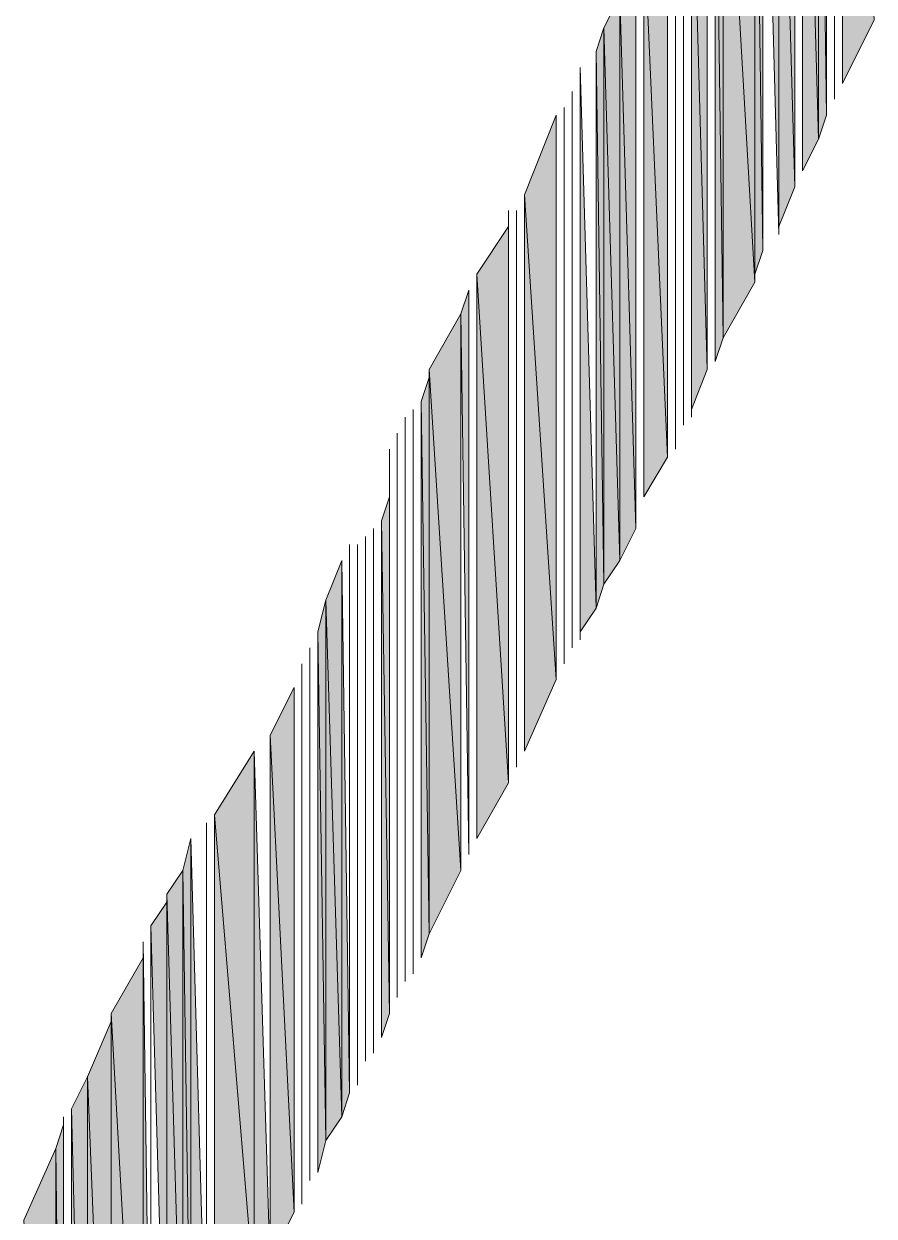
# Model space of a CAD drawing. Header units: millimetres. Extents: x -30643 to 86172, y -19411 to 63186.
# Drawn here: x 83549.8 to 83625, y -662.9 to -557.3 of the extents above; entities that cross this region are included whole.
import ezdxf

# ---------------------------------------------------------------- set-up
doc = ezdxf.new("R2010")
doc.units = ezdxf.units.MM

msp = doc.modelspace()

# ---------------------------------------------------------------- hatches: boundary and pattern name
h = msp.add_hatch(color=0)
h.dxf.hatch_style = 2
h.paths.add_polyline_path([(83622.23, -562.62), (83625.04, -557), (83622.23, -511.96)])
h = msp.add_hatch(color=0)
h.dxf.hatch_style = 2
h.paths.add_polyline_path([(83620.12, -567.55), (83620.12, -514.77), (83618.71, -517.59)])
h = msp.add_hatch(color=0)
h.dxf.hatch_style = 2
h.paths.add_polyline_path([(83620.12, -567.55), (83620.82, -565.44), (83620.12, -514.77)])
h = msp.add_hatch(color=0)
h.dxf.hatch_style = 2
h.paths.add_polyline_path([(83618.71, -570.37), (83620.12, -567.55), (83618.71, -517.59)])
h = msp.add_hatch(color=0)
h.dxf.hatch_style = 2
h.paths.add_polyline_path([(83618.01, -571.77), (83618.01, -519), (83616.6, -522.52)])
h = msp.add_hatch(color=0)
h.dxf.hatch_style = 2
h.paths.add_polyline_path([(83616.6, -575.99), (83616.6, -522.52), (83615.19, -524.63)])
h = msp.add_hatch(color=0)
h.dxf.hatch_style = 2
h.paths.add_polyline_path([(83616.6, -575.29), (83618.01, -571.77), (83616.6, -522.52)])
h = msp.add_hatch(color=0)
h.dxf.hatch_style = 2
h.paths.add_polyline_path([(83615.19, -577.4), (83615.19, -524.63), (83614.49, -526.74)])
h = msp.add_hatch(color=0)
h.dxf.hatch_style = 2
h.paths.add_polyline_path([(83614.49, -580.22), (83614.49, -526.74), (83611.67, -531.66)])
h = msp.add_hatch(color=0)
h.dxf.hatch_style = 2
h.paths.add_polyline_path([(83614.49, -579.51), (83615.19, -577.4), (83614.49, -526.74)])
h = msp.add_hatch(color=0)
h.dxf.hatch_style = 2
h.paths.add_polyline_path([(83611.67, -585.14), (83611.67, -531.66), (83610.97, -534.48)])
h = msp.add_hatch(color=0)
h.dxf.hatch_style = 2
h.paths.add_polyline_path([(83611.67, -585.14), (83614.49, -580.22), (83611.67, -531.66)])
h = msp.add_hatch(color=0)
h.dxf.hatch_style = 2
h.paths.add_polyline_path([(83610.27, -587.96), (83610.27, -534.48), (83608.86, -538.7)])
h = msp.add_hatch(color=0)
h.dxf.hatch_style = 2
h.paths.add_polyline_path([(83610.97, -587.25), (83611.67, -585.14), (83610.97, -534.48)])
h = msp.add_hatch(color=0)
h.dxf.hatch_style = 2
h.paths.add_polyline_path([(83608.86, -591.48), (83610.27, -587.96), (83608.86, -538.7)])
h = msp.add_hatch(color=0)
h.dxf.hatch_style = 2
h.paths.add_polyline_path([(83606.75, -595.7), (83606.75, -543.63), (83604.64, -548.55)])
h = msp.add_hatch(color=0)
h.dxf.hatch_style = 2
h.paths.add_polyline_path([(83604.64, -599.22), (83606.75, -595.7), (83604.64, -548.55)])
h = msp.add_hatch(color=0)
h.dxf.hatch_style = 2
h.paths.add_polyline_path([(83603.93, -602.03), (83603.93, -551.37), (83602.53, -554.88)])
h = msp.add_hatch(color=0)
h.dxf.hatch_style = 2
h.paths.add_polyline_path([(83602.53, -604.85), (83602.53, -554.88), (83601.12, -557.7)])
h = msp.add_hatch(color=0)
h.dxf.hatch_style = 2
h.paths.add_polyline_path([(83602.53, -604.85), (83603.93, -602.03), (83602.53, -554.88)])
h = msp.add_hatch(color=0)
h.dxf.hatch_style = 2
h.paths.add_polyline_path([(83601.12, -606.96), (83601.12, -557.7), (83600.42, -559.81)])
h = msp.add_hatch(color=0)
h.dxf.hatch_style = 2
h.paths.add_polyline_path([(83601.12, -606.96), (83602.53, -604.85), (83601.12, -557.7)])
h = msp.add_hatch(color=0)
h.dxf.hatch_style = 2
h.paths.add_polyline_path([(83600.42, -609.07), (83601.12, -606.96), (83600.42, -559.81)])
h = msp.add_hatch(color=0)
h.dxf.hatch_style = 2
h.paths.add_polyline_path([(83599.01, -611.18), (83600.42, -609.07), (83599.01, -561.22)])
h = msp.add_hatch(color=0)
h.dxf.hatch_style = 2
h.paths.add_polyline_path([(83596.9, -615.4), (83596.9, -565.44), (83594.08, -572.48)])
h = msp.add_hatch(color=0)
h.dxf.hatch_style = 2
h.paths.add_polyline_path([(83594.08, -621.73), (83596.9, -615.4), (83594.08, -572.48)])
h = msp.add_hatch(color=0)
h.dxf.hatch_style = 2
h.paths.add_polyline_path([(83592.68, -624.55), (83592.68, -575.29), (83589.86, -579.51)])
h = msp.add_hatch(color=0)
h.dxf.hatch_style = 2
h.paths.add_polyline_path([(83589.86, -629.47), (83592.68, -624.55), (83589.86, -579.51)])
h = msp.add_hatch(color=0)
h.dxf.hatch_style = 2
h.paths.add_polyline_path([(83589.16, -630.88), (83589.16, -580.92), (83588.45, -583.03)])
h = msp.add_hatch(color=0)
h.dxf.hatch_style = 2
h.paths.add_polyline_path([(83588.45, -632.29), (83588.45, -583.03), (83585.64, -587.96)])
h = msp.add_hatch(color=0)
h.dxf.hatch_style = 2
h.paths.add_polyline_path([(83585.64, -637.92), (83585.64, -588.66), (83584.94, -590.77)])
h = msp.add_hatch(color=0)
h.dxf.hatch_style = 2
h.paths.add_polyline_path([(83585.64, -637.92), (83588.45, -632.29), (83585.64, -587.96)])
h = msp.add_hatch(color=0)
h.dxf.hatch_style = 2
h.paths.add_polyline_path([(83584.94, -640.03), (83585.64, -637.92), (83584.94, -590.77)])
h = msp.add_hatch(color=0)
h.dxf.hatch_style = 2
h.paths.add_polyline_path([(83582.12, -644.96), (83582.12, -594.99), (83582.12, -599.22)])
h = msp.add_hatch(color=0)
h.dxf.hatch_style = 2
h.paths.add_polyline_path([(83582.12, -644.96), (83582.12, -599.22), (83581.42, -601.33)])
h = msp.add_hatch(color=0)
h.dxf.hatch_style = 2
h.paths.add_polyline_path([(83581.42, -647.07), (83582.12, -644.96), (83581.42, -601.33)])
h = msp.add_hatch(color=0)
h.dxf.hatch_style = 2
h.paths.add_polyline_path([(83577.9, -654.1), (83577.9, -604.85), (83576.49, -608.36)])
h = msp.add_hatch(color=0)
h.dxf.hatch_style = 2
h.paths.add_polyline_path([(83577.9, -654.1), (83578.6, -651.99), (83577.9, -604.85)])
h = msp.add_hatch(color=0)
h.dxf.hatch_style = 2
h.paths.add_polyline_path([(83576.49, -656.21), (83576.49, -608.36), (83575.79, -611.18)])
h = msp.add_hatch(color=0)
h.dxf.hatch_style = 2
h.paths.add_polyline_path([(83576.49, -656.21), (83577.9, -654.1), (83576.49, -608.36)])
h = msp.add_hatch(color=0)
h.dxf.hatch_style = 2
h.paths.add_polyline_path([(83575.79, -659.03), (83576.49, -656.21), (83575.79, -611.18)])
h = msp.add_hatch(color=0)
h.dxf.hatch_style = 2
h.paths.add_polyline_path([(83573.68, -662.55), (83573.68, -616.1), (83571.57, -620.33)])
h = msp.add_hatch(color=0)
h.dxf.hatch_style = 2
h.paths.add_polyline_path([(83571.57, -666.77), (83573.68, -662.55), (83571.57, -620.33)])
h = msp.add_hatch(color=0)
h.dxf.hatch_style = 2
h.paths.add_polyline_path([(83570.16, -669.58), (83570.16, -621.73), (83566.64, -627.36)])
h = msp.add_hatch(color=0)
h.dxf.hatch_style = 2
h.paths.add_polyline_path([(83570.16, -669.58), (83571.57, -667.47), (83570.16, -621.73)])
h = msp.add_hatch(color=0)
h.dxf.hatch_style = 2
h.paths.add_polyline_path([(83566.64, -676.62), (83570.16, -669.58), (83566.64, -627.36)])
h = msp.add_hatch(color=0)
h.dxf.hatch_style = 2
h.paths.add_polyline_path([(83564.53, -680.14), (83564.53, -629.47), (83563.82, -632.29)])
h = msp.add_hatch(color=0)
h.dxf.hatch_style = 2
h.paths.add_polyline_path([(83564.53, -680.14), (83565.94, -678.03), (83564.53, -629.47)])
h = msp.add_hatch(color=0)
h.dxf.hatch_style = 2
h.paths.add_polyline_path([(83563.82, -682.25), (83563.82, -632.29), (83562.42, -634.4)])
h = msp.add_hatch(color=0)
h.dxf.hatch_style = 2
h.paths.add_polyline_path([(83563.82, -682.25), (83564.53, -680.14), (83563.82, -632.29)])
h = msp.add_hatch(color=0)
h.dxf.hatch_style = 2
h.paths.add_polyline_path([(83562.42, -685.77), (83562.42, -635.1), (83561.01, -637.21)])
h = msp.add_hatch(color=0)
h.dxf.hatch_style = 2
h.paths.add_polyline_path([(83562.42, -685.07), (83563.82, -682.25), (83562.42, -634.4)])
h = msp.add_hatch(color=0)
h.dxf.hatch_style = 2
h.paths.add_polyline_path([(83560.31, -689.99), (83561.01, -687.18), (83560.31, -638.62)])
h = msp.add_hatch(color=0)
h.dxf.hatch_style = 2
h.paths.add_polyline_path([(83560.31, -695.62), (83560.31, -640.03), (83557.49, -644.96)])
h = msp.add_hatch(color=0)
h.dxf.hatch_style = 2
h.paths.add_polyline_path([(83560.31, -695.62), (83560.31, -689.99), (83560.31, -640.03)])
h = msp.add_hatch(color=0)
h.dxf.hatch_style = 2
h.paths.add_polyline_path([(83557.49, -702.66), (83557.49, -645.66), (83555.38, -650.58)])
h = msp.add_hatch(color=0)
h.dxf.hatch_style = 2
h.paths.add_polyline_path([(83557.49, -701.95), (83560.31, -695.62), (83557.49, -644.96)])
h = msp.add_hatch(color=0)
h.dxf.hatch_style = 2
h.paths.add_polyline_path([(83555.38, -709.69), (83555.38, -650.58), (83553.97, -653.4)])
h = msp.add_hatch(color=0)
h.dxf.hatch_style = 2
h.paths.add_polyline_path([(83555.38, -709.69), (83557.49, -702.66), (83555.38, -650.58)])
h = msp.add_hatch(color=0)
h.dxf.hatch_style = 2
h.paths.add_polyline_path([(83553.97, -713.21), (83555.38, -709.69), (83553.97, -653.4)])
h = msp.add_hatch(color=0)
h.dxf.hatch_style = 2
h.paths.add_polyline_path([(83553.27, -714.62), (83553.27, -654.81), (83552.57, -656.92)])
h = msp.add_hatch(color=0)
h.dxf.hatch_style = 2
h.paths.add_polyline_path([(83552.57, -716.73), (83552.57, -656.92), (83549.75, -663.25)])
h = msp.add_hatch(color=0)
h.dxf.hatch_style = 2
h.paths.add_polyline_path([(83552.57, -716.73), (83553.27, -714.62), (83552.57, -656.92)])

# ---------------------------------------------------------------- linework, layer by layer
at = {"color": 0, "lineweight": 0}
for points in [[(83621.53, -564.03), (83621.53, -512.66)], [(83621.53, -564.03), (83621.53, -512.66)], [(83622.23, -562.62), (83622.23, -511.96)], [(83622.23, -562.62), (83625.04, -557), (83622.23, -511.96)], [(83620.12, -567.55), (83620.12, -514.77), (83618.71, -517.59)], [(83620.12, -567.55), (83620.12, -514.77)], [(83620.12, -567.55), (83620.12, -514.77)], [(83620.12, -567.55), (83620.82, -565.44), (83620.12, -514.77)], [(83620.82, -565.44), (83620.82, -514.07)], [(83620.82, -565.44), (83620.82, -514.07)], [(83618.71, -570.37), (83618.71, -517.59)], [(83618.71, -570.37), (83620.12, -567.55), (83618.71, -517.59)], [(83618.01, -571.77), (83618.01, -519), (83616.6, -522.52)], [(83618.01, -571.77), (83618.01, -519)], [(83616.6, -575.99), (83616.6, -522.52), (83615.19, -524.63)], [(83616.6, -575.99), (83616.6, -522.52)], [(83616.6, -575.29), (83616.6, -522.52)], [(83616.6, -575.29), (83618.01, -571.77), (83616.6, -522.52)], [(83615.19, -577.4), (83615.19, -524.63), (83614.49, -526.74)], [(83615.19, -577.4), (83615.19, -524.63)], [(83614.49, -580.22), (83614.49, -526.74), (83611.67, -531.66)], [(83614.49, -580.22), (83614.49, -526.74)], [(83614.49, -580.22), (83614.49, -526.74)], [(83614.49, -580.22), (83614.49, -526.74)], [(83614.49, -579.51), (83614.49, -526.74)], [(83614.49, -579.51), (83615.19, -577.4), (83614.49, -526.74)], [(83611.67, -585.14), (83611.67, -531.66), (83610.97, -534.48)], [(83611.67, -585.14), (83611.67, -531.66)], [(83611.67, -585.14), (83611.67, -531.66)], [(83611.67, -585.14), (83614.49, -580.22), (83611.67, -531.66)], [(83610.27, -587.96), (83610.27, -534.48), (83608.86, -538.7)], [(83610.27, -587.96), (83610.27, -534.48)], [(83610.97, -587.25), (83610.97, -534.48)], [(83610.97, -587.25), (83611.67, -585.14), (83610.97, -534.48)], [(83608.86, -592.18), (83608.86, -538.7)], [(83608.86, -592.18), (83608.86, -538.7)], [(83608.86, -591.48), (83608.86, -538.7)], [(83608.86, -591.48), (83610.27, -587.96), (83608.86, -538.7)], [(83608.16, -592.88), (83608.16, -540.11)], [(83608.16, -592.88), (83608.16, -540.11)], [(83607.45, -594.29), (83607.45, -541.51)], [(83607.45, -594.29), (83607.45, -541.51)], [(83607.45, -594.99), (83607.45, -542.22)], [(83607.45, -594.99), (83607.45, -542.22)], [(83606.75, -594.99), (83606.75, -542.92)], [(83606.75, -594.99), (83606.75, -542.92)], [(83606.75, -594.99), (83606.75, -542.92)], [(83606.75, -594.99), (83606.75, -542.92)], [(83606.75, -595.7), (83606.75, -543.63), (83604.64, -548.55)], [(83606.75, -595.7), (83606.75, -543.63)], [(83604.64, -599.22), (83604.64, -548.55)], [(83604.64, -599.22), (83606.75, -595.7), (83604.64, -548.55)], [(83603.93, -600.62), (83603.93, -549.96)], [(83603.93, -600.62), (83603.93, -549.96)], [(83603.93, -602.03), (83603.93, -551.37), (83602.53, -554.88)], [(83603.93, -602.03), (83603.93, -551.37)], [(83602.53, -604.85), (83602.53, -554.88), (83601.12, -557.7)], [(83602.53, -604.85), (83603.93, -602.03), (83602.53, -554.88)], [(83601.12, -606.96), (83601.12, -557.7), (83600.42, -559.81)], [(83601.12, -606.96), (83602.53, -604.85), (83601.12, -557.7)], [(83600.42, -609.07), (83600.42, -559.81)], [(83600.42, -609.07), (83601.12, -606.96), (83600.42, -559.81)], [(83599.01, -611.18), (83599.01, -561.22)], [(83599.01, -611.18), (83600.42, -609.07), (83599.01, -561.22)], [(83598.3, -612.59), (83598.3, -563.33)], [(83598.3, -612.59), (83598.3, -563.33)], [(83599.01, -611.88), (83599.01, -562.62)], [(83599.01, -611.88), (83599.01, -562.62)], [(83596.9, -615.4), (83596.9, -565.44), (83594.08, -572.48)], [(83596.9, -615.4), (83596.9, -565.44)], [(83596.9, -615.4), (83596.9, -565.44)], [(83596.9, -615.4), (83596.9, -565.44)], [(83596.9, -615.4), (83596.9, -565.44)], [(83596.9, -615.4), (83596.9, -565.44)], [(83597.6, -613.99), (83597.6, -564.74)], [(83597.6, -613.99), (83597.6, -564.74)], [(83594.08, -621.73), (83594.08, -572.48)], [(83594.08, -621.73), (83596.9, -615.4), (83594.08, -572.48)], [(83592.68, -623.85), (83592.68, -573.88)], [(83592.68, -623.85), (83592.68, -573.88)], [(83593.38, -623.14), (83593.38, -573.88)], [(83593.38, -623.14), (83593.38, -573.88)], [(83592.68, -624.55), (83592.68, -575.29), (83589.86, -579.51)], [(83592.68, -624.55), (83592.68, -575.29)], [(83589.86, -629.47), (83589.86, -579.51)], [(83589.86, -629.47), (83592.68, -624.55), (83589.86, -579.51)], [(83589.86, -629.47), (83589.86, -580.22)], [(83589.86, -629.47), (83589.86, -580.22)], [(83589.16, -630.88), (83589.16, -580.92), (83588.45, -583.03)], [(83589.16, -630.88), (83589.16, -580.92)], [(83588.45, -632.29), (83588.45, -583.03), (83585.64, -587.96)], [(83588.45, -632.29), (83588.45, -583.03)], [(83585.64, -637.92), (83585.64, -588.66), (83584.94, -590.77)], [(83585.64, -637.92), (83585.64, -587.96)], [(83585.64, -637.92), (83588.45, -632.29), (83585.64, -587.96)], [(83585.64, -637.92), (83585.64, -588.66)], [(83585.64, -637.92), (83585.64, -588.66)], [(83585.64, -637.92), (83585.64, -588.66)], [(83584.94, -640.03), (83584.94, -590.77)], [(83584.94, -640.03), (83585.64, -637.92), (83584.94, -590.77)], [(83584.23, -640.73), (83584.23, -591.48)], [(83584.23, -640.73), (83584.23, -591.48)], [(83583.53, -642.14), (83583.53, -592.18)], [(83583.53, -642.14), (83583.53, -592.18)], [(83584.23, -641.44), (83584.23, -592.18)], [(83584.23, -641.44), (83584.23, -592.18)], [(83582.82, -643.55), (83582.82, -593.59)], [(83582.82, -643.55), (83582.82, -593.59)], [(83582.12, -644.96), (83582.12, -594.99), (83582.12, -599.22)], [(83582.12, -644.96), (83582.12, -594.99)], [(83582.12, -644.96), (83582.12, -599.22), (83581.42, -601.33)], [(83582.12, -644.96), (83582.12, -599.22)], [(83581.42, -647.07), (83581.42, -601.33)], [(83581.42, -647.07), (83582.12, -644.96), (83581.42, -601.33)], [(83580.71, -648.47), (83580.71, -602.03)], [(83580.71, -648.47), (83580.71, -602.03)], [(83580.71, -647.77), (83580.71, -602.03)], [(83580.71, -647.77), (83580.71, -602.03)], [(83578.6, -651.99), (83578.6, -603.44)], [(83578.6, -651.99), (83578.6, -603.44)], [(83579.31, -651.29), (83579.31, -603.44)], [(83579.31, -651.29), (83579.31, -603.44)], [(83579.31, -650.58), (83579.31, -603.44)], [(83579.31, -650.58), (83579.31, -603.44)], [(83579.31, -650.58), (83579.31, -603.44)], [(83579.31, -650.58), (83579.31, -603.44)], [(83580.01, -649.18), (83580.01, -602.73)], [(83580.01, -649.18), (83580.01, -602.73)], [(83580.71, -648.47), (83580.71, -602.73)], [(83580.71, -648.47), (83580.71, -602.73)], [(83580.71, -648.47), (83580.71, -602.73)], [(83580.71, -648.47), (83580.71, -602.73)], [(83577.9, -654.1), (83577.9, -604.85), (83576.49, -608.36)], [(83577.9, -654.1), (83578.6, -651.99), (83577.9, -604.85)], [(83576.49, -656.21), (83576.49, -608.36), (83575.79, -611.18)], [(83576.49, -656.21), (83577.9, -654.1), (83576.49, -608.36)], [(83575.79, -659.03), (83575.79, -611.18)], [(83575.79, -659.03), (83576.49, -656.21), (83575.79, -611.18)], [(83575.08, -659.73), (83575.08, -612.59)], [(83575.08, -659.73), (83575.08, -612.59)], [(83574.38, -660.44), (83574.38, -613.99)], [(83574.38, -660.44), (83574.38, -613.99)], [(83573.68, -662.55), (83573.68, -616.1), (83571.57, -620.33)], [(83573.68, -662.55), (83573.68, -616.1)], [(83574.38, -661.84), (83574.38, -615.4)], [(83574.38, -661.84), (83574.38, -615.4)], [(83571.57, -667.47), (83571.57, -620.33)], [(83571.57, -667.47), (83571.57, -620.33)], [(83571.57, -666.77), (83571.57, -620.33)], [(83571.57, -666.77), (83573.68, -662.55), (83571.57, -620.33)], [(83570.16, -669.58), (83570.16, -621.73), (83566.64, -627.36)], [(83570.16, -669.58), (83571.57, -667.47), (83570.16, -621.73)], [(83566.64, -676.62), (83566.64, -627.36)], [(83566.64, -676.62), (83570.16, -669.58), (83566.64, -627.36)], [(83565.94, -678.03), (83565.94, -628.07)], [(83565.94, -678.03), (83565.94, -628.07)], [(83564.53, -680.14), (83564.53, -629.47), (83563.82, -632.29)], [(83564.53, -680.14), (83565.94, -678.03), (83564.53, -629.47)], [(83563.82, -682.25), (83563.82, -632.29), (83562.42, -634.4)], [(83563.82, -682.25), (83564.53, -680.14), (83563.82, -632.29)], [(83562.42, -685.77), (83562.42, -635.1), (83561.01, -637.21)], [(83562.42, -685.07), (83562.42, -634.4)], [(83562.42, -685.07), (83563.82, -682.25), (83562.42, -634.4)], [(83562.42, -685.77), (83562.42, -635.1)], [(83561.01, -687.18), (83561.01, -637.21)], [(83561.01, -687.18), (83561.01, -637.21)], [(83560.31, -689.99), (83560.31, -638.62)], [(83560.31, -689.99), (83561.01, -687.18), (83560.31, -638.62)], [(83560.31, -695.62), (83560.31, -640.03), (83557.49, -644.96)], [(83560.31, -695.62), (83560.31, -640.03)], [(83560.31, -695.62), (83560.31, -640.03)], [(83560.31, -695.62), (83560.31, -689.99), (83560.31, -640.03)], [(83557.49, -702.66), (83557.49, -645.66), (83555.38, -650.58)], [(83557.49, -701.95), (83557.49, -644.96)], [(83557.49, -701.95), (83560.31, -695.62), (83557.49, -644.96)], [(83557.49, -702.66), (83557.49, -645.66)], [(83555.38, -709.69), (83555.38, -650.58), (83553.97, -653.4)], [(83555.38, -709.69), (83557.49, -702.66), (83555.38, -650.58)], [(83553.27, -714.62), (83553.27, -654.1)], [(83553.27, -714.62), (83553.27, -654.1)], [(83553.97, -713.21), (83553.97, -653.4)], [(83553.97, -713.21), (83555.38, -709.69), (83553.97, -653.4)], [(83553.27, -714.62), (83553.27, -654.81), (83552.57, -656.92)], [(83553.27, -714.62), (83553.27, -654.81)], [(83552.57, -716.73), (83552.57, -656.92), (83549.75, -663.25)], [(83552.57, -716.73), (83553.27, -714.62), (83552.57, -656.92)]]:
    msp.add_lwpolyline(points, close=True, dxfattribs=at)

doc.saveas('drawing.dxf')
